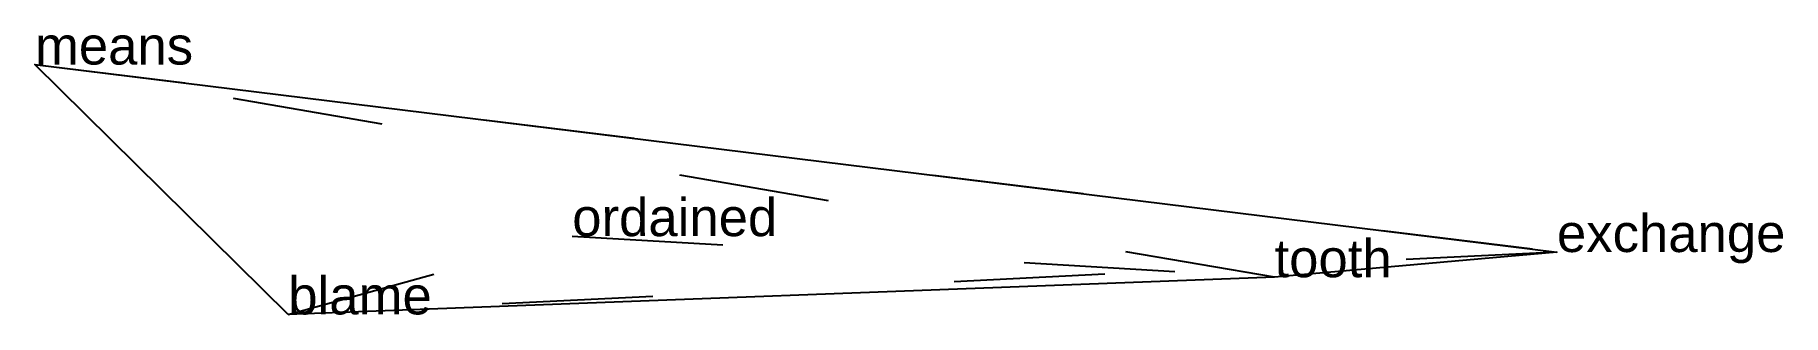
# Model space of a CAD drawing. Extents: x -1.34 to -0.18, y 0.02 to 0.2.
import ezdxf

# ---------------------------------------------------------------- set-up
doc = ezdxf.new("R2010")
doc.units = 0
doc.linetypes.add('DOT', pattern=[0.2, 0, -0.2])
doc.layers.add('TEXT', color=1, linetype='CONTINUOUS')
doc.styles.get("Standard").update_dxf_attribs({"font": 'arial.ttf'})

msp = doc.modelspace()

# ---------------------------------------------------------------- linework, layer by layer
at = {"layer": 'INTERNAL', "linetype": 'DOT'}
msp.add_polyline3d([(-0.3347, 0.0591, 0), (-1.1756, 0.0178, 0), (-0.9874, 0.0696, 0), (-0.5219, 0.0424, 0), (-1.3435, 0.1832, 0), (-0.3347, 0.0591, 0)], close=True, dxfattribs=at)
at = {"layer": 'OUTLINE', "linetype": 'CONTINUOUS'}
msp.add_polyline3d([(-1.1756, 0.0178, 0), (-1.3435, 0.1832, 0), (-0.3347, 0.0591, 0), (-0.5219, 0.0424, 0), (-1.1756, 0.0178, 0)], close=True, dxfattribs=at)

# ---------------------------------------------------------------- texts
at = {"layer": 'TEXT'}
for s, p in [('means', (-1.3435, 0.1832)), ('ordained', (-0.9874, 0.0696)), ('exchange', (-0.3347, 0.0591)), ('tooth', (-0.5219, 0.0424)), ('blame', (-1.1756, 0.0178))]:
    msp.add_text(s, height=0.025, dxfattribs=at).set_placement(p)

doc.saveas('drawing.dxf')
